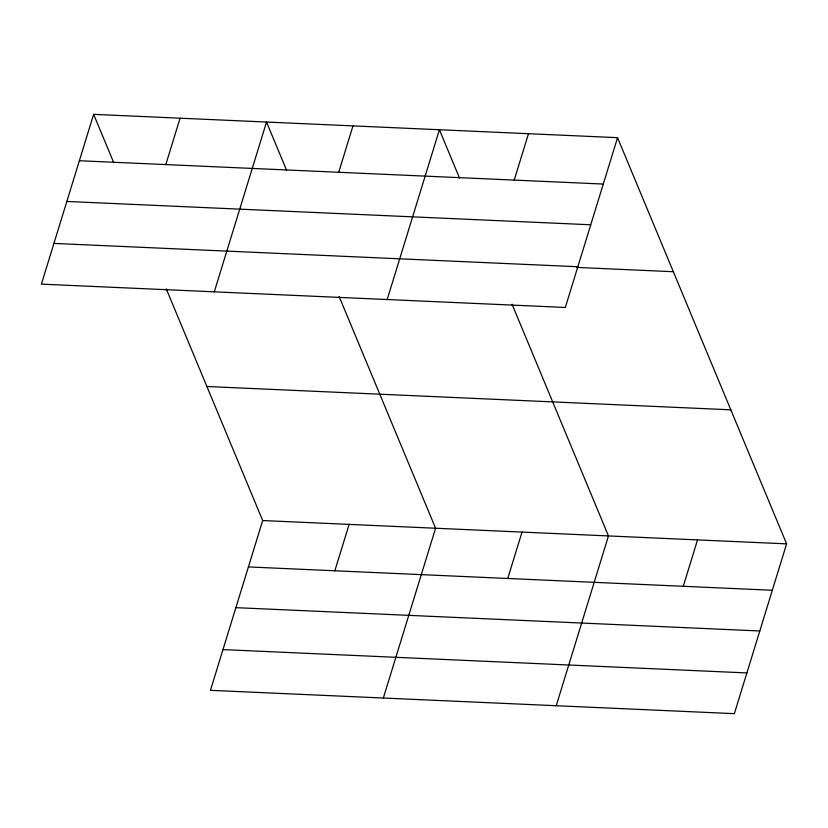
<?xml version="1.0" encoding="UTF-8"?>
<svg xmlns="http://www.w3.org/2000/svg" width="828" height="828" viewBox="0 0 828 828"><rect width="100%" height="100%" fill="white"/><g stroke="black" fill="none" stroke-linecap="round" stroke-linejoin="round"><path stroke-width="1.24" d="M93.636 114.347L41.4 284.139L565.317 307.457L617.553 137.665L93.636 114.347L113.695 162.557M165.807 164.586L180.08 118.197M214.297 291.829L266.523 122.047L286.591 170.247M338.704 172.286L352.976 125.887M166.262 288.868L262.683 520.543L210.447 690.335L734.364 713.653L786.6 543.861L617.553 137.665M387.183 299.529L439.42 129.737L459.478 177.948M334.854 570.782L349.126 524.393M514.209 180.09L528.481 133.701M383.343 698.025L435.58 528.243L339.159 296.569M507.75 578.482L522.023 532.083M556.23 705.725L608.466 535.933L512.056 304.259M683.266 586.286L697.538 539.897M79.364 160.736L603.281 184.054M66.83 201.452L590.747 224.781M53.923 243.411L577.84 266.74M576.526 267.403L673.34 271.719M206.897 386.5L730.813 409.819M262.683 520.543L786.6 543.861M248.41 566.932L772.327 590.26M235.887 607.659L759.804 630.977M222.98 649.607L746.897 672.936"/></g></svg>
